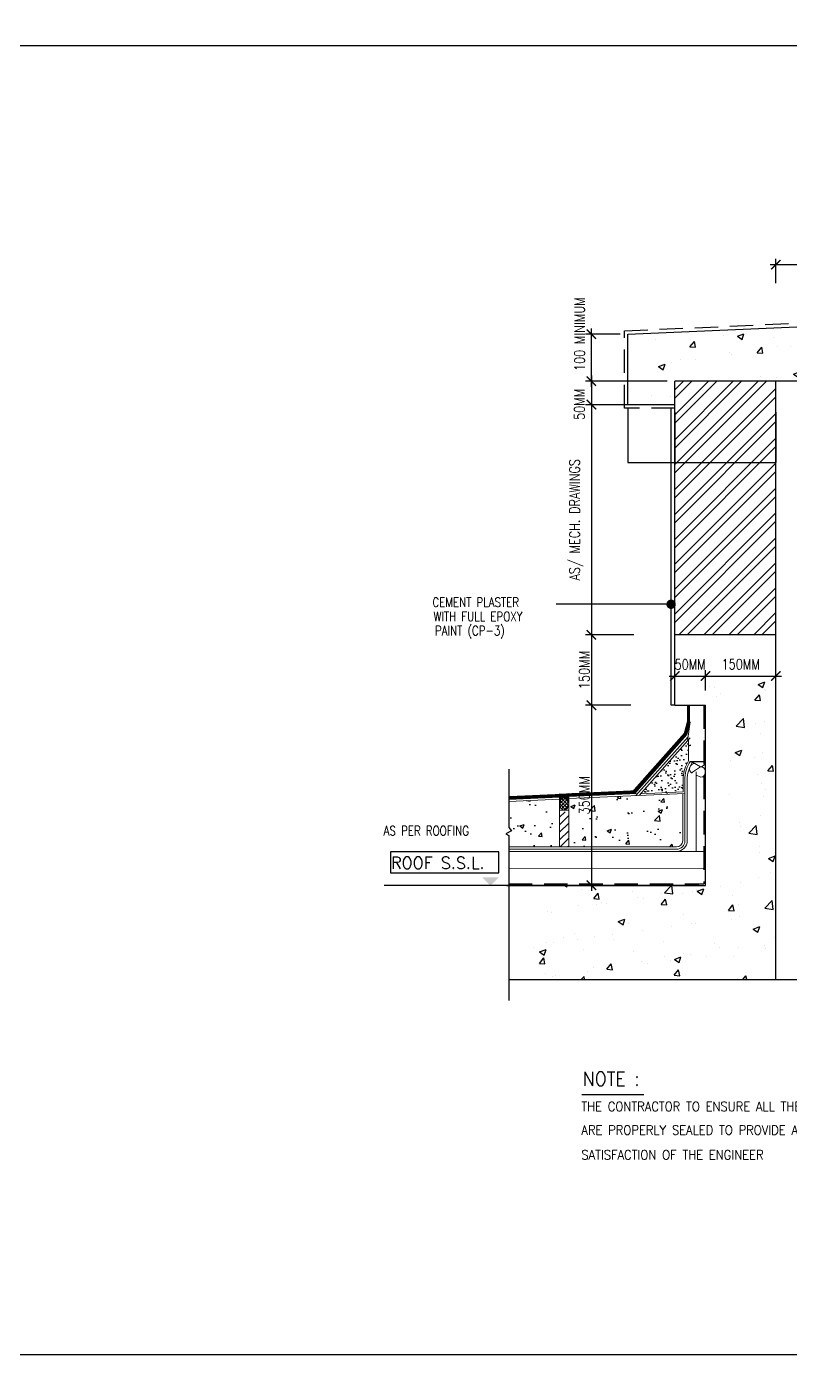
# Model space of a CAD drawing. Header units: centimetres. Extents: x -3657 to 6, y 3 to 2878.
# Drawn here: x -2394 to -1580, y 3 to 1417 of the extents above; entities that cross this region are included whole.
import ezdxf

# ---------------------------------------------------------------- set-up
doc = ezdxf.new("R2010")
doc.units = ezdxf.units.CM
doc.header["$LTSCALE"] = 100
doc.header["$MEASUREMENT"] = 0
for name, pattern in [('CENTER2', [28.575, 19.05, -3.175, 3.175, -3.175]), ('HIDDEN', [0.375, 0.25, -0.125]), ('PHANTOM', [2.5, 1.25, -0.25, 0.25, -0.25, 0.25, -0.25])]:
    doc.linetypes.add(name, pattern=pattern)
for name, color, linetype in [('1', 7, 'Continuous'), ('A-DIM', 13, 'Continuous'), ('ARCUT', 8, 'PHANTOM'), ('CONC', 1, 'Continuous'), ('dim', 8, 'Continuous'), ('DIM2', 4, 'Continuous'), ('FLOOR-253', 253, 'Continuous'), ('GRID', 4, 'CENTER2'), ('HATCH', 8, 'Continuous'), ('LITE1', 4, 'Continuous'), ('PL-BW', 1, 'Continuous'), ('TEXT', 3, 'Continuous'), ('TITL1', 2, 'Continuous'), ('TITL2', 11, 'Continuous'), ('WALL', 2, 'Continuous')]:
    doc.layers.add(name, color=color, linetype=linetype)
doc.styles.add('DIM', font='simplex.shx', dxfattribs={"width": 0.8})
doc.styles.add('DIM50', font='romans.shx', dxfattribs={"width": 0.8})
doc.styles.add('HAND1', font='ROMANS.shx', dxfattribs={"height": 0.2})
doc.styles.add('ROMANS', font='romans')
doc.styles.add('TITL2', font='SIMPLEX.shx', dxfattribs={"width": 0.9})
doc.linetypes.add('BATTING', pattern='A,0.0001,-0.1,[134,ltypeshp.shx,S=0.1,R=0,X=-0.1,Y=0],-0.2,[134,ltypeshp.shx,S=0.1,R=180,X=0.1,Y=0],-0.1', length=0.4001)
doc.dimstyles.new('DIM-50', dxfattribs={"dimtxt": 0.1, "dimasz": 0.075, "dimexe": 0.04, "dimexo": 0.075, "dimgap": 0.06, "dimtad": 1, "dimdec": 0, "dimlfac": 1000, "dimzin": 0, "dimdsep": 46, "dimtxsty": 'DIM50', "dimblk1": 'ARCHTICK', "dimblk2": 'ARCHTICK', "dimsah": 1, "dimcen": 0.09, "dimdle": 0.075, "dimclrd": 11, "dimclre": 11, "dimclrt": 4, "dimadec": 0, "dimazin": 0, "dimtfac": 1, "dimtdec": 0, "dimtix": 1, "dimtmove": 2, "dimatfit": 3, "dimldrblk": 'DOT', "dimfxl": 1, "dimtolj": 1, "dimtzin": 0, "dimarcsym": 0})
doc.dimstyles.new('DIM-TIK-1.5-mm-MM', dxfattribs={"dimtxt": 11, "dimasz": 75, "dimexe": 6.25, "dimexo": 0, "dimgap": 2, "dimtad": 1, "dimdec": 0, "dimdsep": 46, "dimtxsty": 'DIM', "dimblk": 'ARCHTICK', "dimcen": 75, "dimdle": 6, "dimclrd": 256, "dimclre": 256, "dimclrt": 2, "dimadec": 4, "dimazin": 2, "dimtfac": 1, "dimtdec": 0, "dimtmove": 2, "dimatfit": 3, "dimfxl": 1, "dimtolj": 1, "dimtzin": 0, "dimarcsym": 0})
doc.dimstyles.new('DIM10', dxfattribs={"dimtxt": 0.1, "dimasz": 0.075, "dimexe": 0.05, "dimexo": 0.05, "dimgap": 0.035, "dimtad": 1, "dimdec": 1, "dimlfac": 200, "dimdsep": 46, "dimtxsty": 'DIM', "dimblk": 'ARCHTICK', "dimcen": 0.09, "dimdle": 0.05, "dimclrd": 11, "dimclre": 11, "dimclrt": 4, "dimadec": 0, "dimazin": 0, "dimtfac": 100, "dimtdec": 1, "dimtix": 1, "dimtmove": 2, "dimatfit": 3, "dimldrblk": 'DOT', "dimfxl": 1, "dimtolj": 1, "dimtzin": 0, "dimarcsym": 0})

# ---------------------------------------------------------------- blocks, each defined once
blk = doc.blocks.new('_ARCHTICK')
at = {"color": 0, "linetype": 'ByBlock', "const_width": 0.15}
blk.add_lwpolyline([(-0.5, -0.5), (0.5, 0.5)], dxfattribs=at)
blk = doc.blocks.new('*D29')
at = {"layer": 'A-DIM', "color": 1, "lineweight": -2, "transparency": 16777216}
for p, q in [((-1339.6, 1163.2), (-1601.6, 1163.2)), ((-1595.6, 1143.7), (-1595.6, 1169.5)), ((-1345.6, 1143.7), (-1345.6, 1169.5))]:
    blk.add_line(p, q, dxfattribs=at)
at = {"layer": 'Defpoints', "color": 0, "transparency": 16777216}
for p in [(-1595.6, 1163.2), (-1595.6, 1143.7), (-1345.6, 1143.7)]:
    blk.add_point(p, dxfattribs=at)
at = {"layer": 'A-DIM', "color": 1, "lineweight": -2, "transparency": 16777216, "xscale": 10, "yscale": 10, "zscale": 10, "rotation": 180}
blk.add_blockref('_ARCHTICK', (-1595.6, 1163.2), dxfattribs=at)
at = {"layer": 'A-DIM', "color": 1, "lineweight": -2, "transparency": 16777216, "xscale": 10, "yscale": 10, "zscale": 10}
blk.add_blockref('_ARCHTICK', (-1345.6, 1163.2), dxfattribs=at)
at = {"layer": 'A-DIM', "color": 2, "transparency": 16777216, "insert": (-1470.6, 1173.6), "char_height": 11, "attachment_point": 5, "style": 'DIM'}
blk.add_mtext('\\A1;AS/ MECH. DRAWINGS', dxfattribs=at)
blk = doc.blocks.new('*X7')
at = {"color": 0}
for p, q in [((0.769, -42.244), (0.902, -42.106)), ((0.947, -42.272), (0.927, -42.105)), ((2.491, -42.126), (2.491, -42.126)), ((2.53, -42.064), (2.53, -42.064)), ((5.014, -42.075), (5.154, -42.021)), ((5.014, -42.075), (5.113, -42.142)), ((5.086, -42.053), (5.086, -42.053)), ((5.113, -42.142), (5.154, -42.021)), ((5.581, -41.943), (5.581, -41.943)), ((-2.712, -42.375), (-2.712, -42.375)), ((-2.415, -42.399), (-2.275, -42.346)), ((-2.415, -42.399), (-2.316, -42.467)), ((-2.316, -42.467), (-2.275, -42.346)), ((0.493, -42.332), (0.493, -42.332)), ((0.769, -42.244), (0.947, -42.272)), ((1.233, -42.291), (1.233, -42.291)), ((1.519, -42.192), (1.519, -42.192)), ((1.734, -42.226), (1.734, -42.226)), ((3.919, -42.253), (3.919, -42.253)), ((5.581, -42.311), (5.581, -42.311)), ((-4.163, -42.461), (-4.163, -42.461)), ((-3.429, -42.623), (-3.332, -42.508)), ((-3.429, -42.623), (-3.309, -42.634)), ((-3.309, -42.634), (-3.332, -42.508)), ((-1.994, -42.749), (-1.898, -42.634)), ((-1.875, -42.759), (-1.898, -42.634)), ((-1.644, -42.42), (-1.644, -42.42)), ((-1.556, -42.61), (-1.556, -42.61)), ((-1.288, -42.623), (-1.288, -42.623)), ((-0.787, -42.557), (-0.787, -42.557)), ((-0.577, -42.465), (-0.577, -42.465)), ((-0.546, -42.482), (-0.546, -42.482)), ((-0.03, -42.458), (-0.03, -42.458)), ((0.459, -42.56), (0.599, -42.506)), ((0.459, -42.56), (0.558, -42.627)), ((0.491, -42.511), (0.491, -42.511)), ((0.558, -42.627), (0.599, -42.506)), ((1.559, -42.556), (1.559, -42.556)), ((1.586, -42.653), (1.586, -42.653)), ((2.626, -42.601), (2.626, -42.601)), ((2.753, -42.453), (2.753, -42.453)), ((2.904, -42.575), (3.059, -42.413)), ((2.904, -42.575), (3.081, -42.603)), ((3.081, -42.603), (3.059, -42.413)), ((3.333, -42.72), (3.473, -42.666)), ((3.433, -42.787), (3.473, -42.666)), ((3.544, -42.579), (3.544, -42.579)), ((3.694, -42.646), (3.694, -42.646)), ((3.729, -42.682), (3.729, -42.682)), ((4.487, -42.583), (4.487, -42.583)), ((4.571, -42.439), (4.571, -42.439)), ((4.762, -42.691), (4.762, -42.691)), ((5.565, -42.492), (5.565, -42.492)), ((5.75, -42.416), (5.75, -42.416)), ((-3.809, -42.955), (-3.809, -42.955)), ((-3.622, -42.901), (-3.622, -42.901)), ((-3.309, -42.889), (-3.309, -42.889)), ((-2.583, -42.751), (-2.583, -42.751)), ((-2.551, -42.79), (-2.551, -42.79)), ((-1.994, -42.749), (-1.875, -42.759)), ((-0.56, -42.874), (-0.463, -42.759)), ((-0.56, -42.874), (-0.44, -42.885)), ((-0.44, -42.885), (-0.463, -42.759)), ((0.42, -42.854), (0.42, -42.854)), ((0.875, -43), (0.971, -42.885)), ((0.994, -43.01), (0.971, -42.885)), ((1.495, -42.857), (1.495, -42.857)), ((1.965, -42.915), (1.965, -42.915)), ((2.505, -42.729), (2.505, -42.729)), ((3.228, -42.748), (3.228, -42.748)), ((3.232, -42.892), (3.232, -42.892)), ((3.333, -42.72), (3.433, -42.787)), ((4.398, -42.692), (4.398, -42.692)), ((5.038, -42.906), (5.194, -42.744)), ((5.038, -42.906), (5.216, -42.934)), ((5.216, -42.934), (5.194, -42.744)), ((5.829, -42.736), (5.829, -42.736)), ((-4.096, -43.044), (-3.956, -42.991)), ((-4.096, -43.044), (-3.996, -43.112)), ((-3.996, -43.112), (-3.956, -42.991)), ((-1.913, -43.254), (-1.913, -43.254)), ((-1.221, -43.205), (-1.081, -43.151)), ((-1.221, -43.205), (-1.122, -43.272)), ((-1.122, -43.272), (-1.081, -43.151)), ((-0.746, -43.054), (-0.746, -43.054)), ((-0.571, -43.148), (-0.571, -43.148)), ((-0.556, -43.247), (-0.556, -43.247)), ((0.468, -42.998), (0.468, -42.998)), ((0.707, -43.08), (0.707, -43.08)), ((0.875, -43), (0.995, -43.01)), ((1.208, -43.014), (1.208, -43.014)), ((2.066, -43.093), (2.066, -43.093)), ((2.309, -43.125), (2.406, -43.01)), ((2.309, -43.125), (2.429, -43.136)), ((2.429, -43.136), (2.406, -43.01)), ((3.52, -43.245), (3.52, -43.245)), ((3.744, -43.251), (3.84, -43.136)), ((3.744, -43.251), (3.864, -43.261)), ((3.864, -43.261), (3.84, -43.136)), ((4.547, -43.104), (4.547, -43.104)), ((5.224, -43.205), (5.224, -43.205)), ((5.557, -42.976), (5.557, -42.976)), ((5.724, -43.139), (5.724, -43.139)), ((-4.169, -43.352), (-4.169, -43.352)), ((-1.581, -43.276), (-1.581, -43.276)), ((-1.313, -43.346), (-1.313, -43.346)), ((0.899, -43.293), (0.899, -43.293)), ((1.677, -43.356), (1.793, -43.311)), ((1.778, -43.356), (1.793, -43.311)), ((5.162, -43.392), (5.162, -43.392)), ((5.179, -43.376), (5.275, -43.261)), ((5.179, -43.376), (5.298, -43.387)), ((5.298, -43.387), (5.275, -43.261)), ((-4.245, -43.655), (-4.245, -43.655)), ((-3.835, -43.678), (-3.835, -43.678)), ((-3.747, -43.621), (-3.747, -43.621)), ((-3.646, -43.567), (-3.646, -43.567)), ((5.44, -43.758), (5.44, -43.758)), ((5.533, -43.642), (5.533, -43.642)), ((5.956, -43.828), (5.956, -43.828))]:
    blk.add_line(p, q, dxfattribs=at)
blk = doc.blocks.new('*D30')
at = {"layer": 'A-DIM', "color": 1, "lineweight": -2, "transparency": 16777216}
for p, q in [((-1709.2, 725.3), (-1664.6, 725.3)), ((-1703.2, 709.9), (-1703.2, 731.6)), ((-1670.6, 709.9), (-1670.6, 731.6))]:
    blk.add_line(p, q, dxfattribs=at)
at = {"layer": 'Defpoints', "color": 0, "transparency": 16777216}
for p in [(-1670.6, 725.3), (-1703.2, 709.9), (-1670.6, 709.9)]:
    blk.add_point(p, dxfattribs=at)
at = {"layer": 'A-DIM', "color": 1, "lineweight": -2, "transparency": 16777216, "xscale": 10, "yscale": 10, "zscale": 10, "rotation": 180}
blk.add_blockref('_ARCHTICK', (-1703.2, 725.3), dxfattribs=at)
at = {"layer": 'A-DIM', "color": 1, "lineweight": -2, "transparency": 16777216, "xscale": 10, "yscale": 10, "zscale": 10}
blk.add_blockref('_ARCHTICK', (-1670.6, 725.3), dxfattribs=at)
at = {"layer": 'A-DIM', "color": 2, "transparency": 16777216, "insert": (-1686.9, 737.6), "char_height": 11, "attachment_point": 5, "style": 'DIM'}
blk.add_mtext('\\A1;50MM', dxfattribs=at)
blk = doc.blocks.new('*D31')
at = {"layer": 'A-DIM', "color": 1, "lineweight": -2, "transparency": 16777216}
for p, q in [((-1754.6, 769.2), (-1798.3, 769.2)), ((-1792.1, 775.2), (-1792.1, 688.2)), ((-1754.6, 694.2), (-1798.3, 694.2))]:
    blk.add_line(p, q, dxfattribs=at)
at = {"layer": 'Defpoints', "color": 0, "transparency": 16777216}
for p in [(-1754.6, 769.2), (-1792.1, 694.2), (-1754.6, 694.2)]:
    blk.add_point(p, dxfattribs=at)
at = {"layer": 'A-DIM', "color": 1, "lineweight": -2, "transparency": 16777216, "xscale": 10, "yscale": 10, "zscale": 10}
for p, rotation in [((-1792.1, 769.2), 90), ((-1792.1, 694.2), 270)]:
    blk.add_blockref('_ARCHTICK', p, dxfattribs=dict(at, rotation=rotation))
at = {"layer": 'A-DIM', "color": 2, "transparency": 16777216, "insert": (-1799.6, 731.7), "char_height": 11, "attachment_point": 5, "rotation": 90, "style": 'DIM'}
blk.add_mtext('\\A1;150MM', dxfattribs=at)
blk = doc.blocks.new('*X10')
at = {"color": 0}
for p, q in [((-51.798, -58.889), (-51.756, -58.918)), ((-51.756, -58.918), (-51.746, -58.889)), ((-51.436, -58.963), (-51.436, -58.963)), ((-51.186, -59.166), (-51.09, -59.051)), ((-51.067, -59.177), (-51.09, -59.051)), ((-50.369, -59.009), (-50.369, -59.009)), ((-49.752, -59.06), (-49.752, -59.06)), ((-49.676, -59.04), (-49.531, -58.889)), ((-49.676, -59.04), (-49.498, -59.068)), ((-49.498, -59.068), (-49.519, -58.889)), ((-49.301, -59.054), (-49.301, -59.054)), ((-49.086, -59.02), (-49.086, -59.02)), ((-48.994, -58.978), (-48.994, -58.978)), ((-48.981, -59.011), (-48.841, -58.957)), ((-48.981, -59.011), (-48.882, -59.078)), ((-48.882, -59.078), (-48.841, -58.957)), ((-48.493, -58.912), (-48.493, -58.912)), ((-51.515, -59.31), (-51.515, -59.31)), ((-51.186, -59.166), (-51.067, -59.177)), ((-51.135, -59.298), (-51.135, -59.298)), ((-51.014, -59.244), (-51.014, -59.244)), ((-50.918, -59.261), (-50.918, -59.261)), ((-50.257, -59.144), (-50.257, -59.144)), ((-50.125, -59.17), (-50.125, -59.17)), ((-49.752, -59.292), (-49.655, -59.177)), ((-49.752, -59.292), (-49.632, -59.302)), ((-49.632, -59.302), (-49.655, -59.177)), ((-48.317, -59.417), (-48.221, -59.302)), ((-48.234, -59.099), (-48.234, -59.099)), ((-48.198, -59.428), (-48.221, -59.302)), ((-48.106, -59.299), (-48.106, -59.299)), ((-47.542, -59.371), (-47.386, -59.209)), ((-47.542, -59.371), (-47.364, -59.399)), ((-47.364, -59.399), (-47.386, -59.209)), ((-52.162, -59.439), (-52.162, -59.439)), ((-52.084, -59.461), (-52.084, -59.461)), ((-50.662, -59.656), (-50.521, -59.602)), ((-50.562, -59.723), (-50.522, -59.602)), ((-49.272, -59.5), (-49.272, -59.5)), ((-48.317, -59.417), (-48.198, -59.428)), ((-48.262, -59.601), (-48.262, -59.601)), ((-48.083, -59.545), (-48.083, -59.545)), ((-51.605, -59.9), (-51.605, -59.9)), ((-50.783, -59.933), (-50.783, -59.933)), ((-50.662, -59.656), (-50.562, -59.723)), ((-50.439, -59.7), (-50.439, -59.7)), ((-50.149, -59.836), (-50.149, -59.836)), ((-49.52, -59.767), (-49.52, -59.767)), ((-49.11, -59.686), (-49.11, -59.686)), ((-49.019, -59.701), (-49.019, -59.701)), ((-47.787, -59.816), (-47.647, -59.762)), ((-47.787, -59.816), (-47.688, -59.883)), ((-47.688, -59.883), (-47.647, -59.762)), ((-52.472, -60.209), (-52.472, -60.209)), ((-52.186, -60.105), (-52.186, -60.105)), ((-52.041, -60.098), (-52.041, -60.098)), ((-51.826, -59.985), (-51.826, -59.985)), ((-51.541, -60.033), (-51.541, -60.033)), ((-51.159, -59.964), (-51.159, -59.964)), ((-50.758, -60.031), (-50.758, -60.031)), ((-49.691, -60.076), (-49.691, -60.076)), ((-48.623, -60.121), (-48.623, -60.121)), ((-48.509, -60.2), (-48.509, -60.2)), ((-48.108, -60.211), (-48.108, -60.211)), ((-47.555, -60.166), (-47.555, -60.166)), ((-47.342, -59.999), (-47.342, -59.999)), ((-52.343, -60.545), (-52.247, -60.43)), ((-52.342, -60.301), (-52.202, -60.247)), ((-52.342, -60.301), (-52.242, -60.368)), ((-52.224, -60.556), (-52.247, -60.43)), ((-52.243, -60.368), (-52.202, -60.247)), ((-51.404, -60.254), (-51.404, -60.254)), ((-50.337, -60.299), (-50.337, -60.299)), ((-50.173, -60.502), (-50.173, -60.502)), ((-49.675, -60.4), (-49.675, -60.4)), ((-49.545, -60.489), (-49.545, -60.489)), ((-49.468, -60.461), (-49.328, -60.407)), ((-49.468, -60.461), (-49.368, -60.528)), ((-49.368, -60.528), (-49.328, -60.407)), ((-49.269, -60.344), (-49.269, -60.344)), ((-49.135, -60.352), (-49.135, -60.352)), ((-48.788, -60.39), (-48.788, -60.39)), ((-48.201, -60.389), (-48.201, -60.389)), ((-47.525, -60.223), (-47.525, -60.223)), ((-52.343, -60.545), (-52.224, -60.556)), ((-52.211, -60.771), (-52.211, -60.771)), ((-51.309, -60.722), (-51.309, -60.722)), ((-51.184, -60.63), (-51.184, -60.63)), ((-50.909, -60.671), (-50.812, -60.556)), ((-50.909, -60.671), (-50.789, -60.681)), ((-50.841, -60.6), (-50.841, -60.6)), ((-50.789, -60.681), (-50.812, -60.556)), ((-50.046, -60.555), (-50.046, -60.555)), ((-49.474, -60.796), (-49.378, -60.681)), ((-49.355, -60.807), (-49.378, -60.681)), ((-52.067, -60.821), (-52.067, -60.821)), ((-52.008, -60.8), (-52.008, -60.8)), ((-51.45, -60.889), (-51.39, -60.826)), ((-51.383, -60.889), (-51.39, -60.826)), ((-49.474, -60.796), (-49.355, -60.807)), ((-48.132, -60.877), (-48.132, -60.877)), ((-48.012, -60.889), (-47.943, -60.807)), ((-47.928, -60.889), (-47.943, -60.807))]:
    blk.add_line(p, q, dxfattribs=at)
blk = doc.blocks.new('*D32')
at = {"layer": 'A-DIM', "color": 1, "lineweight": -2, "transparency": 16777216}
for p, q in [((-1750.1, 694.2), (-1798.3, 694.2)), ((-1792.1, 700.2), (-1792.1, 496.5)), ((-1872.4, 502.5), (-1785.8, 502.5))]:
    blk.add_line(p, q, dxfattribs=at)
at = {"layer": 'Defpoints', "color": 0, "transparency": 16777216}
for p in [(-1750.1, 694.2), (-1872.4, 502.5), (-1792.1, 502.5)]:
    blk.add_point(p, dxfattribs=at)
at = {"layer": 'A-DIM', "color": 1, "lineweight": -2, "transparency": 16777216, "xscale": 10, "yscale": 10, "zscale": 10}
for p, rotation in [((-1792.1, 694.2), 90), ((-1792.1, 502.5), 270)]:
    blk.add_blockref('_ARCHTICK', p, dxfattribs=dict(at, rotation=rotation))
at = {"layer": 'A-DIM', "color": 2, "transparency": 16777216, "insert": (-1799.6, 598.3), "char_height": 11, "attachment_point": 5, "rotation": 90, "style": 'DIM'}
blk.add_mtext('\\A1;350MM', dxfattribs=at)
blk = doc.blocks.new('*X8')
at = {"color": 0}
for p, q in [((-1.974, -49.811), (-1.834, -49.757)), ((-1.875, -49.878), (-1.834, -49.757)), ((-3.014, -49.859), (-3.014, -49.859)), ((-2.907, -49.872), (-2.907, -49.872)), ((-2.77, -50.014), (-2.77, -50.014)), ((-2.041, -50.145), (-1.945, -50.03)), ((-1.974, -49.811), (-1.875, -49.878)), ((-1.922, -50.155), (-1.945, -50.03)), ((-1.839, -49.917), (-1.839, -49.917)), ((-1.824, -49.934), (-1.824, -49.934)), ((-2.851, -50.075), (-2.851, -50.075)), ((-2.041, -50.145), (-1.922, -50.155)), ((-2.439, -50.699), (-2.284, -50.537)), ((-2.261, -50.727), (-2.284, -50.537)), ((-1.848, -50.6), (-1.848, -50.6)), ((-2.439, -50.699), (-2.261, -50.727)), ((-2.033, -50.637), (-2.033, -50.637)), ((-1.93, -50.852), (-1.93, -50.852)), ((-2.559, -51.425), (-2.559, -51.425)), ((-2.461, -51.261), (-2.321, -51.208)), ((-2.461, -51.261), (-2.361, -51.328)), ((-2.361, -51.328), (-2.321, -51.208)), ((-2.058, -51.359), (-2.058, -51.359)), ((-1.873, -51.266), (-1.873, -51.266)), ((-1.98, -51.732), (-1.98, -51.732)), ((-1.764, -51.649), (-1.667, -51.535)), ((-1.764, -51.649), (-1.644, -51.66)), ((-1.644, -51.66), (-1.667, -51.535)), ((-1.897, -51.931), (-1.897, -51.931)), ((-2.585, -52.148), (-2.585, -52.148)), ((-1.854, -52.191), (-1.854, -52.191)), ((-1.827, -52.049), (-1.827, -52.049)), ((-2.378, -52.749), (-2.378, -52.749)), ((-2.353, -52.837), (-2.353, -52.837)), ((-2.174, -52.978), (-2.018, -52.816)), ((-1.996, -53.006), (-2.018, -52.816)), ((-1.921, -52.597), (-1.921, -52.597)), ((-2.174, -52.978), (-1.996, -53.006)), ((-1.946, -53.263), (-1.946, -53.263)), ((-1.936, -53.384), (-1.936, -53.384)), ((-1.754, -53.517), (-1.614, -53.463)), ((-1.754, -53.517), (-1.654, -53.584)), ((-1.654, -53.584), (-1.614, -53.463)), ((-1.616, -53.46), (-1.616, -53.46)), ((-1.97, -53.929), (-1.97, -53.929)), ((-1.7, -53.816), (-1.7, -53.816)), ((-2.346, -54.039), (-2.346, -54.039))]:
    blk.add_line(p, q, dxfattribs=at)
blk = doc.blocks.new('*D33')
at = {"layer": 'Defpoints', "color": 0, "transparency": 16777216}
for p in [(-1703.2, 1006.4), (-1595.6, 1006.4), (-1595.6, 952.8)]:
    blk.add_point(p, dxfattribs=at)
at = {"layer": 'DIM2', "color": 11, "lineweight": -2, "transparency": 16777216}
for p, q in [((-1703.2, 1006.3), (-1703.2, 952.7)), ((-1595.6, 1006.3), (-1595.6, 952.7)), ((-1703.3, 952.8), (-1595.5, 952.8))]:
    blk.add_line(p, q, dxfattribs=at)
at = {"layer": 'DIM2', "color": 11, "lineweight": -2, "transparency": 16777216, "xscale": 0.075, "yscale": 0.075, "zscale": 0.075, "rotation": 180}
blk.add_blockref('_ARCHTICK', (-1703.2, 952.8), dxfattribs=at)
at = {"layer": 'DIM2', "color": 11, "lineweight": -2, "transparency": 16777216, "xscale": 0.075, "yscale": 0.075, "zscale": 0.075}
blk.add_blockref('_ARCHTICK', (-1595.6, 952.8), dxfattribs=at)
at = {"layer": 'DIM2', "color": 4, "transparency": 16777216, "insert": (-1649.4, 952.9), "char_height": 0.1, "attachment_point": 5, "style": 'DIM50'}
blk.add_mtext('\\A1;200', dxfattribs=at)
blk = doc.blocks.new('_DOT')
at = {"color": 0, "linetype": 'ByBlock'}
blk.add_line((-0.5, 0), (-1, 0), dxfattribs=at)
at = {"color": 0, "linetype": 'ByBlock', "const_width": 0.5}
blk.add_lwpolyline([(-0.25, 0, 1), (0.25, 0, 1)], format="xyb", close=True, dxfattribs=at)
blk = doc.blocks.new('*D34')
at = {"layer": 'A-DIM', "color": 1, "lineweight": -2, "transparency": 16777216}
for p, q in [((-1761.6, 1039.2), (-1798.3, 1039.2)), ((-1792.1, 1045.2), (-1792.1, 1008.2)), ((-1761.6, 1014.2), (-1798.3, 1014.2))]:
    blk.add_line(p, q, dxfattribs=at)
at = {"layer": 'Defpoints', "color": 0, "transparency": 16777216}
for p in [(-1761.6, 1039.2), (-1792.1, 1014.2), (-1761.6, 1014.2)]:
    blk.add_point(p, dxfattribs=at)
at = {"layer": 'A-DIM', "color": 1, "lineweight": -2, "transparency": 16777216, "xscale": 10, "yscale": 10, "zscale": 10}
for p, rotation in [((-1792.1, 1039.2), 90), ((-1792.1, 1014.2), 270)]:
    blk.add_blockref('_ARCHTICK', p, dxfattribs=dict(at, rotation=rotation))
at = {"layer": 'A-DIM', "color": 2, "transparency": 16777216, "insert": (-1804.9, 1014.5), "char_height": 11, "attachment_point": 5, "rotation": 90, "style": 'DIM'}
blk.add_mtext('\\A1;50MM', dxfattribs=at)
blk = doc.blocks.new('*D35')
at = {"layer": 'Defpoints', "color": 0, "transparency": 16777216}
for p in [(-1753.2, 1010.4), (-1703.2, 981.4), (-1703.2, 952.8)]:
    blk.add_point(p, dxfattribs=at)
at = {"layer": 'DIM2', "color": 11, "lineweight": -2, "transparency": 16777216}
for p, q in [((-1753.2, 1010.3), (-1753.2, 952.7)), ((-1703.2, 981.3), (-1703.2, 952.7)), ((-1753.3, 952.8), (-1703.2, 952.8))]:
    blk.add_line(p, q, dxfattribs=at)
at = {"layer": 'DIM2', "color": 11, "lineweight": -2, "transparency": 16777216, "xscale": 0.075, "yscale": 0.075, "zscale": 0.075, "rotation": 180}
blk.add_blockref('_ARCHTICK', (-1753.2, 952.8), dxfattribs=at)
at = {"layer": 'DIM2', "color": 11, "lineweight": -2, "transparency": 16777216, "xscale": 0.075, "yscale": 0.075, "zscale": 0.075}
blk.add_blockref('_ARCHTICK', (-1703.2, 952.8), dxfattribs=at)
at = {"layer": 'DIM2', "color": 4, "transparency": 16777216, "insert": (-1728.2, 952.9), "char_height": 0.1, "attachment_point": 5, "style": 'DIM50'}
blk.add_mtext('\\A1;100', dxfattribs=at)
blk = doc.blocks.new('*D36')
at = {"layer": 'A-DIM', "color": 1, "lineweight": -2, "transparency": 16777216}
for p, q in [((-1676.6, 725.3), (-1589.6, 725.3)), ((-1670.6, 725.3), (-1670.6, 731.6)), ((-1595.6, 725.3), (-1595.6, 731.6))]:
    blk.add_line(p, q, dxfattribs=at)
at = {"layer": 'Defpoints', "color": 0, "transparency": 16777216}
for p in [(-1670.6, 725.3), (-1595.6, 725.3), (-1595.6, 725.3)]:
    blk.add_point(p, dxfattribs=at)
at = {"layer": 'A-DIM', "color": 1, "lineweight": -2, "transparency": 16777216, "xscale": 10, "yscale": 10, "zscale": 10, "rotation": 180}
blk.add_blockref('_ARCHTICK', (-1670.6, 725.3), dxfattribs=at)
at = {"layer": 'A-DIM', "color": 1, "lineweight": -2, "transparency": 16777216, "xscale": 10, "yscale": 10, "zscale": 10}
blk.add_blockref('_ARCHTICK', (-1595.6, 725.3), dxfattribs=at)
at = {"layer": 'A-DIM', "color": 2, "transparency": 16777216, "insert": (-1633.1, 737.9), "char_height": 11, "attachment_point": 5, "style": 'DIM'}
blk.add_mtext('\\A1;150MM', dxfattribs=at)
blk = doc.blocks.new('*D37')
at = {"layer": 'A-DIM', "color": 1, "lineweight": -2, "transparency": 16777216}
for p, q in [((-1792.1, 1020.2), (-1792.1, 763.2)), ((-1746.8, 1014.2), (-1798.3, 1014.2)), ((-1746.8, 769.2), (-1798.3, 769.2))]:
    blk.add_line(p, q, dxfattribs=at)
at = {"layer": 'Defpoints', "color": 0, "transparency": 16777216}
for p in [(-1746.8, 1014.2), (-1792.1, 769.2), (-1746.8, 769.2)]:
    blk.add_point(p, dxfattribs=at)
at = {"layer": 'A-DIM', "color": 1, "lineweight": -2, "transparency": 16777216, "xscale": 10, "yscale": 10, "zscale": 10}
for p, rotation in [((-1792.1, 1014.2), 90), ((-1792.1, 769.2), 270)]:
    blk.add_blockref('_ARCHTICK', p, dxfattribs=dict(at, rotation=rotation))
at = {"layer": 'A-DIM', "color": 2, "transparency": 16777216, "insert": (-1808.1, 891.7), "char_height": 11, "attachment_point": 5, "rotation": 90, "style": 'DIM'}
blk.add_mtext('\\A1;AS/ MECH. DRAWINGS', dxfattribs=at)
blk = doc.blocks.new('*D38')
at = {"layer": 'A-DIM', "color": 1, "lineweight": -2, "transparency": 16777216}
for p, q in [((-1761.5, 1089.2), (-1798.3, 1089.2)), ((-1792.1, 1033.2), (-1792.1, 1095.2)), ((-1711.5, 1039.2), (-1798.3, 1039.2))]:
    blk.add_line(p, q, dxfattribs=at)
at = {"layer": 'Defpoints', "color": 0, "transparency": 16777216}
for p in [(-1792.1, 1089.2), (-1761.5, 1089.2), (-1711.5, 1039.2)]:
    blk.add_point(p, dxfattribs=at)
at = {"layer": 'A-DIM', "color": 1, "lineweight": -2, "transparency": 16777216, "xscale": 10, "yscale": 10, "zscale": 10}
for p, rotation in [((-1792.1, 1089.2), 90), ((-1792.1, 1039.2), 270)]:
    blk.add_blockref('_ARCHTICK', p, dxfattribs=dict(at, rotation=rotation))
at = {"layer": 'A-DIM', "color": 2, "transparency": 16777216, "insert": (-1804.6, 1089.2), "char_height": 11, "attachment_point": 5, "rotation": 90, "style": 'DIM'}
blk.add_mtext('\\A1;100 MINIMUM', dxfattribs=at)

msp = doc.modelspace()

# ---------------------------------------------------------------- hatches: boundary and pattern name
at = {"layer": '1'}
h = msp.add_hatch(dxfattribs=at)
h.set_pattern_fill('AR-SAND', color=50, scale=5.501101, style=0)
h.set_pattern_definition([(37.5, (-1024.645, 1536.446), (-0.34653, 10.59965), [0, -8.361674, 0, -9.35187, 0, -8.93929]), (7.5, (-1024.645, 1536.446), (9.73572, 15.52491), [0, -4.510903, 0, -7.53651, 0, -2.88808]), (327.5, (-1031.411, 1536.446), (17.13121, 0.03113), [0, -2.75055, 0, -9.90198, 0, -12.92759]), (317.5, (-1031.411, 1536.446), (16.537, 4.82818), [0, -1.375275, 0, -6.4913, 0, -7.426487])])
edge = h.paths.add_edge_path()
edge.add_line((-1686.7736, 659.6757), (-1686.7736, 638.501))
edge.add_arc((-1657.7338, 615.2587), 37.1956, 501.3275837, 543.4131518)
edge.add_line((-1694.8634, 613.0442), (-1694.8634, 600.2898))
edge.add_line((-1694.8634, 600.2898), (-1741.4366, 598.1893))
edge.add_line((-1741.4366, 598.1893), (-1686.7736, 659.6757))
h = msp.add_hatch(dxfattribs=at)
h.set_pattern_fill('AR-CONC', color=1, scale=6.471884, style=0)
h.set_pattern_definition([(50, (-1024.645, 1536.446), (46.4202, -4.0612), [4.8539, -53.393]), (355, (-1024.645, 1536.446), (-8.9798, 48.681), [3.8831, -42.7144]), (100.4514, (-1020.777, 1536.107), (37.4405, 44.6197), [4.1252, -45.3771]), (46.184, (-1024.645, 1549.39), (69.0706, -10.7122), [7.281, -80.0896]), (96.6356, (-1018.89, 1548.5), (60.4903, 63.0438), [6.1878, -68.0656]), (351.184, (-1024.645, 1549.39), (60.4902, 63.044), [5.8247, -64.0717]), (21, (-1018.173, 1546.154), (38.6311, -26.057), [4.8539, -53.393]), (326, (-1018.173, 1546.154), (15.747, 46.9309), [3.8831, -42.7144]), (71.4514, (-1014.954, 1543.98), (54.3782, 20.8738), [4.1252, -45.3771]), (37.5, (-1024.645, 1536.446), (0.78697, 21.5445), [0, -42.1967, 0, -43.3616, 0, -42.87623]), (7.5, (-1024.645, 1536.446), (17.02556, 25.52587), [0, -24.7226, 0, -41.2259, 0, -16.3415]), (327.5, (-1039.077, 1536.446), (34.54837, -1.45973), [0, -16.1797, 0, -50.4807, 0, -66.984]), (317.5, (-1045.55, 1536.446), (37.7431, 6.4787), [0, -21.0336, 0, -33.52436, 0, -47.56835])])
h.paths.add_polyline_path([(-1816.2113, 543.3743), (-1816.2113, 594.8169), (-1694.8634, 600.2898), (-1694.8634, 549.4347, -0.120026598), (-1697.5507, 543.3743)])
h.paths.add_polyline_path([(-1879.9867, 543.3743), (-1879.9867, 555.47), (-1883.1609, 557.1667), (-1877.245, 560.6908), (-1879.9867, 564.0407), (-1879.9867, 591.9406), (-1825.9191, 594.3791), (-1825.9191, 543.3743)])
at = {"layer": '1', "lineweight": 9}
h = msp.add_hatch(dxfattribs=at)
h.set_pattern_fill('ANSI37', color=1, scale=21.033623, style=0)
h.set_pattern_definition([(45, (-41341.659, 15702.2355), (-1.85912717, 1.85912717), []), (135, (-41341.659, 15702.2355), (-1.85912717, -1.85912717), [])])
edge = h.paths.add_edge_path()
edge.add_ellipse((-1821.1336, 589.0622), major_axis=(0, -6.4557), ratio=0.751879699, start_angle=-87.7649445, end_angle=-7.030469, ccw=False)
edge.add_line((-1825.9838, 588.8104), (-1825.9838, 589.3139))
edge.add_ellipse((-1821.1336, 589.0622), major_axis=(0, -6.4557), ratio=0.751879699, start_angle=7.030469, end_angle=267.7649445, ccw=False)
edge.add_line((-1820.5395, 582.655), (-1821.7277, 582.655))
at = {"layer": '1'}
h = msp.add_hatch(color=0, dxfattribs=at)
edge = h.paths.add_edge_path()
edge.add_arc((-1822.166, 621.4245), 21.881, 260.1235975, 285.7917066)
edge.add_line((-1816.2113, 600.3693), (-1816.2113, 589.0366))
edge.add_line((-1816.2113, 589.0366), (-1816.2797, 589.0622))
edge.add_ellipse((-1821.1336, 589.0622), major_axis=(0, -6.4557), ratio=0.751879699, start_angle=90, end_angle=260.3690846)
edge.add_line((-1825.9191, 590.1422), (-1825.9191, 599.8678))
at = {"layer": '1', "lineweight": 13}
h = msp.add_hatch(dxfattribs=at)
h.set_pattern_fill('ANSI31', color=161, scale=45.303188, style=0)
h.set_pattern_definition([(45, (-1024.645, 1536.446), (-4.004274, 4.004274), [])])
h.paths.add_polyline_path([(-1825.9191, 580.8105), (-1816.2113, 580.8105), (-1816.2113, 543.3743), (-1825.9191, 543.3743)])
at = {"layer": 'dim'}
msp.add_hatch(color=256, dxfattribs=at).paths.add_polyline_path([(-1908.3783, 511.0682), (-1899.5395, 502.2293), (-1890.7006, 511.0682)])
at = {"layer": 'HATCH'}
h = msp.add_hatch(dxfattribs=at)
h.set_pattern_fill('ANSI32', color=256, scale=50, style=0)
h.set_pattern_definition([(45, (-18891.356, -5074.32), (-13.258252, 13.258252), []), (45, (-18882.517, -5074.32), (-13.258252, 13.258252), [])])
h.paths.add_polyline_path([(-1703.2447, 802.7087), (-1702.2749, 801.7389), (-1703.2447, 800.7692), (-1703.2447, 769.1727), (-1595.5939, 769.1727), (-1595.5939, 1039.1727), (-1703.2447, 1039.1727), (-1703.2447, 1014.1727)])

# ---------------------------------------------------------------- linework, layer by layer
for p, q in [((-3656.8386, 1396.459), (5.8427, 1396.459)), ((-1595.5939, 402.2293), (-1570.5939, 402.2293))]:
    msp.add_line(p, q)
at = {"color": 4, "linetype": 'HIDDEN'}
for p, q in [((-1756.9947, 1092.7452), (-1184.1931, 1118.1091)), ((-1756.9947, 1010.4227), (-1756.9947, 1092.7452)), ((-1703.2447, 1010.4227), (-1756.9947, 1010.4227)), ((-1672.3711, 694.1727), (-1672.3711, 504.0515)), ((-1879.9867, 504.0515), (-1672.3711, 504.0515))]:
    msp.add_line(p, q, dxfattribs=at)
at = {"color": 2}
for p, q in [((-1753.2447, 1089.1727), (-1187.9431, 1114.1727)), ((-1753.2447, 1014.1727), (-1753.2447, 1089.1727)), ((-1345.5939, 1039.1727), (-1703.2447, 1039.1727)), ((-1703.2447, 1014.1727), (-1703.2447, 1039.1727)), ((-1703.2447, 1014.1727), (-1753.2447, 1014.1727)), ((-1703.2447, 694.1727), (-1703.2447, 769.1727)), ((-1595.5939, 402.2293), (-1595.5939, 769.1727)), ((-1703.2447, 694.1727), (-1670.5939, 694.1727)), ((-1670.5939, 502.2293), (-1670.5939, 694.1727)), ((-1879.9867, 502.2293), (-1670.5939, 502.2293)), ((-1879.9867, 402.2293), (-1595.5939, 402.2293))]:
    msp.add_line(p, q, dxfattribs=at)
at = {"color": 7}
for p, q in [((-1595.5939, 769.1727), (-1595.5939, 1039.1727)), ((-1703.2447, 769.1727), (-1703.2447, 1014.1727))]:
    msp.add_line(p, q, dxfattribs=at)
at = {"color": 15, "linetype": 'ByBlock'}
msp.add_line((-1882.4183, 502.2293), (-1843.5173, 502.2293), dxfattribs=at)
msp.add_lwpolyline([(5.8427, 3.1029), (5.8427, 2878.1029), (-3656.8386, 2878.1029), (-3656.8386, 3.1029)], close=True)
at = {"color": 12}
msp.add_lwpolyline([(-1707.2057, 801.7389), (-1824.3484, 801.7389)], dxfattribs=at)
at = {"layer": '1', "color": 7, "lineweight": 13}
for q in [(-1690.3949, 662.9077), (-1689.7174, 656.3644)]:
    msp.add_line((-1686.7736, 676.4784), q, dxfattribs=at)
at = {"layer": 'ARCUT'}
msp.add_lwpolyline([(-1879.9867, 626.1698), (-1879.9867, 564.0407), (-1877.245, 560.6908), (-1883.1609, 557.1667), (-1879.9867, 555.47), (-1879.9867, 531.1187), (-1879.9867, 502.2293), (-1879.9867, 379.923)], dxfattribs=at)
at = {"layer": 'CONC'}
msp.add_line((-1595.5939, 769.1727), (-1703.2447, 769.1727), dxfattribs=at)
at = {"layer": 'Defpoints', "color": 0, "linetype": 'ByBlock'}
for p in [(-1703.2447, 1089.1727), (-1703.2447, 1039.1727), (-1703.2447, 694.1727), (-1833.5173, 502.2293), (-1832.4183, 502.2293)]:
    msp.add_point(p, dxfattribs=at)
at = {"layer": 'dim'}
msp.add_lwpolyline([(-2005.9937, 515.8397), (-1890.7006, 515.8397), (-1890.7006, 538.2644), (-2005.9937, 538.2644)], close=True, dxfattribs=at)
at = {"layer": 'GRID', "ltscale": 0.5}
msp.add_line((-1677.5144, 502.2293), (-2012.816, 502.2293), dxfattribs=at)
at = {"layer": 'LITE1'}
for p, q in [((-1706.9947, 694.1727), (-1706.9947, 1010.4227)), ((-1703.2447, 694.1727), (-1706.9947, 694.1727))]:
    msp.add_line(p, q, dxfattribs=at)
at = {"layer": 'PL-BW', "color": 7}
msp.add_line((-1686.7736, 634.3781), (-1670.5939, 634.3781), dxfattribs=at)
at = {"layer": 'PL-BW', "color": 152, "lineweight": 15, "true_color": 0x0957c3}
for p, q in [((-1675.9361, 628.6557), (-1685.4549, 622.3031)), ((-1684.2344, 633.798), (-1675.9361, 628.6557)), ((-1675.6171, 617.5357), (-1680.6181, 619.9317))]:
    msp.add_line(p, q, dxfattribs=at)
at = {"layer": 'PL-BW', "color": 254, "linetype": 'BATTING', "lineweight": 15, "ltscale": 30}
msp.add_line((-1680.4192, 538.5204), (-1680.6286, 623.3524), dxfattribs=at)
at = {"layer": 'PL-BW', "color": 254, "linetype": 'BATTING', "lineweight": 15, "ltscale": 50}
msp.add_line((-1879.9867, 520.8778), (-1673.1558, 520.3289), dxfattribs=at)
at = {"layer": 'PL-BW', "color": 5, "const_width": 3.2618}
for points in [[(-1688.7151, 694.1727), (-1688.7151, 676.733), (-1692.1521, 663.8535), (-1747.1703, 601.9675), (-1816.2113, 598.8537)], [(-1825.9191, 598.1397), (-1879.9867, 595.7632)]]:
    msp.add_lwpolyline(points, dxfattribs=at)
at = {"layer": 'PL-BW', "color": 152, "lineweight": 15, "true_color": 0x0957c3}
for centre, radius, start, end in [((-1681.8943, 626.5808), 5.5656, 90.3494453, 238.2445776), ((-1676.5082, 634.2255), 5.5991, 275.8652773, 1.561506), ((-1675.97, 623.0902), 5.5656, 273.6348619, 89.6505547)]:
    msp.add_arc(centre, radius, start, end, dxfattribs=at)
at = {"layer": 'TITL2', "color": 1}
msp.add_line((-1802.1147, 279.8418), (-1736.0985, 279.8418), dxfattribs=at)
at = {"layer": 'WALL', "color": 7, "lineweight": 13}
for p, q in [((-1690.3949, 662.9077), (-1746.2639, 600.0649)), ((-1689.0774, 660.737), (-1744.8196, 598.0367)), ((-1686.7736, 659.6757), (-1741.3671, 598.2675)), ((-1688.7151, 657.4917), (-1688.7151, 634.9512)), ((-1694.378, 617.4491), (-1694.3796, 601.9312)), ((-1879.9867, 593.9076), (-1825.9191, 596.3461)), ((-1879.9867, 591.8143), (-1825.9191, 594.2528)), ((-1825.9191, 543.3743), (-1825.9191, 599.8678)), ((-1816.2113, 594.8169), (-1692.4382, 600.3991)), ((-1816.2113, 600.3693), (-1816.2113, 543.3743)), ((-1816.2113, 596.9102), (-1742.8809, 600.2174)), ((-1739.9366, 599.8766), (-1694.3796, 601.9312)), ((-1825.9191, 582.6065), (-1816.2113, 582.6065)), ((-1816.2113, 543.3743), (-1825.9191, 543.3743))]:
    msp.add_line(p, q, dxfattribs=at)
at = {"layer": 'WALL', "color": 71, "lineweight": 13}
for p, q in [((-1692.4365, 617.3997), (-1692.4432, 549.5615)), ((-1690.0095, 617.3235), (-1690.0095, 550.0437)), ((-1694.8634, 600.2898), (-1694.8634, 549.8462)), ((-1701.3353, 543.3743), (-1879.9867, 543.3743)), ((-1701.3088, 540.9474), (-1879.9867, 540.9474)), ((-1701.2823, 538.5204), (-1879.9867, 538.5204))]:
    msp.add_line(p, q, dxfattribs=at)
at = {"layer": 'WALL', "color": 252, "lineweight": 9}
msp.add_line((-1701.2823, 538.5204), (-1670.5939, 538.5204), dxfattribs=at)
at = {"layer": 'WALL', "color": 7, "lineweight": 13}
for centre, radius, start, end in [((-1657.7338, 615.2587), 36.7102, 147.5588945, 176.4694955), ((-1822.166, 621.4245), 21.881, 260.1235975, 285.7917066)]:
    msp.add_arc(centre, radius, start, end, dxfattribs=at)
at = {"layer": 'WALL', "color": 71, "lineweight": 13}
for centre, radius, start, end in [((-1657.7338, 615.2587), 34.7687, 146.6396607, 176.4694955), ((-1657.7338, 615.2587), 32.3417, 143.7600619, 176.3395905), ((-1701.4068, 549.9177), 6.5437, 270.6254706, 359.3745294), ((-1701.407, 549.9178), 8.9709, 270.6275435, 357.7238971), ((-1701.4075, 549.9184), 11.3986, 270.6289637, 0.629892)]:
    msp.add_arc(centre, radius, start, end, dxfattribs=at)
at = {"layer": 'WALL', "color": 7, "lineweight": 13}
msp.add_ellipse((-1821.1336, 589.0622), major_axis=(0, -6.4557), ratio=0.751879699, start_param=-1.570796327, end_param=4.71238898, dxfattribs=at)

# ---------------------------------------------------------------- block references
at = {"layer": 'HATCH', "xscale": 50, "yscale": 50, "zscale": 50}
for name in ['*X7', '*X8']:
    msp.add_blockref(name, (-1515.8311, 3206.9549), dxfattribs=at)
at = {"layer": 'HATCH', "color": 8, "xscale": 50, "yscale": 50, "zscale": 50}
msp.add_blockref('*X10', (769.6942, 3446.6815), dxfattribs=at)

# ---------------------------------------------------------------- texts
at = {"color": 7, "style": 'HAND1'}
msp.add_text('ROOF S.S.L.', height=12.5, dxfattribs=at).set_placement((-2005.4754, 520.1657))
at = {"layer": 'TEXT', "linetype": 'Continuous', "style": 'ROMANS', "width": 0.8}
for s, p in [('CEMENT PLASTER', (-1961.4045, 798.8179)), ('WITH FULL EPOXY', (-1960.0443, 783.7188)), ('PAINT (CP-3)', (-1958.6842, 768.6198)), ('AS PER ROOFING', (-2013.2987, 555.6699))]:
    msp.add_text(s, height=10, dxfattribs=at).set_placement(p)
at = {"layer": 'TITL1', "style": 'TITL2', "width": 0.9}
msp.add_text('NOTE :', height=15, dxfattribs=at).set_placement((-1801.2479, 288.8896))
at = {"layer": 'TITL2', "color": 1, "style": 'TITL2', "width": 0.9}
for s, p in [('THE CONTRACTOR TO ENSURE ALL THE OPENINGS FOR THE DUCT/ PIPE PENETRATION THROUGH THE SLAB', (-1802.7345, 262.0671)), ('ARE PROPERLY SEALED TO PROVIDE ADEQUATE WEATHER PROOF PROTECTION & ALSO SHALL BE TO THE', (-1802.7345, 236.9717)), ('SATISFACTION OF THE ENGINEER', (-1802.7345, 210.6436))]:
    msp.add_text(s, height=10, dxfattribs=at).set_placement(p)

# ---------------------------------------------------------------- dimensions: what is measured, and where the dimension line sits
at = {"layer": 'A-DIM', "color": 1}
dim = msp.add_linear_dim(base=(-1595.5939, 1163.2291), p1=(-1345.5939, 1143.6604), p2=(-1595.5939, 1143.6604), text='AS/ MECH. DRAWINGS', dimstyle='DIM-TIK-1.5-mm-MM', override={"dimasz": 10, "dimlfac": 0.5, "dimclrd": 1, "dimclre": 1}, dxfattribs=at)
dim.commit()
dim.dimension.update_dxf_attribs({"geometry": '*D29', "text_midpoint": (-1470.5939, 1173.6101)})
for base, p1, p2, text, picture, middle in [((-1792.0561, 1089.1727), (-1711.5357, 1039.1727), (-1761.5357, 1089.1727), '100 MINIMUM', '*D38', (-1804.5561, 1089.1727)), ((-1792.0561, 1014.1727), (-1761.6366, 1039.1727), (-1761.6366, 1014.1727), '50MM', '*D34', (-1804.8527, 1014.4719)), ((-1792.0561, 769.1727), (-1746.7837, 1014.1727), (-1746.7837, 769.1727), 'AS/ MECH. DRAWINGS', '*D37', (-1808.125, 891.6727))]:
    dim = msp.add_linear_dim(base=base, p1=p1, p2=p2, angle=90, text=text, dimstyle='DIM-TIK-1.5-mm-MM', override={"dimasz": 10, "dimlfac": 0.5, "dimclrd": 1, "dimclre": 1}, dxfattribs=at)
    dim.commit()
    dim.dimension.update_dxf_attribs({"geometry": picture, "text_midpoint": middle, "dimtype": 160})
for base, p1, p2, text, picture, middle in [((-1792.0561, 694.1727), (-1754.5844, 769.1727), (-1754.5844, 694.1727), '150MM', '*D31', (-1799.5561, 731.6727)), ((-1792.0561, 502.5084), (-1750.0516, 694.1727), (-1872.4206, 502.5084), '350MM', '*D32', (-1799.5561, 598.3406))]:
    dim = msp.add_linear_dim(base=base, p1=p1, p2=p2, angle=90, text=text, dimstyle='DIM-TIK-1.5-mm-MM', override={"dimasz": 10, "dimlfac": 0.5, "dimclrd": 1, "dimclre": 1}, dxfattribs=at)
    dim.commit()
    dim.dimension.update_dxf_attribs({"geometry": picture, "text_midpoint": middle})
for base, p1, p2, text, picture, middle in [((-1670.5939, 725.3257), (-1703.2447, 709.929), (-1670.5939, 709.929), '50MM', '*D30', (-1686.9193, 737.6211)), ((-1595.5939, 725.3257), (-1670.5939, 725.3257), (-1595.5939, 725.3257), '150MM', '*D36', (-1633.0939, 737.9475))]:
    dim = msp.add_linear_dim(base=base, p1=p1, p2=p2, text=text, dimstyle='DIM-TIK-1.5-mm-MM', override={"dimasz": 10, "dimlfac": 0.5, "dimclrd": 1, "dimclre": 1}, dxfattribs=at)
    dim.commit()
    dim.dimension.update_dxf_attribs({"geometry": picture, "text_midpoint": middle, "dimtype": 160})
at = {"layer": 'DIM2'}
for base, p1, p2, text, picture, middle in [((-1703.2447, 952.7756), (-1753.2447, 1010.4227), (-1703.2447, 981.3993), '100', '*D35', (-1728.2447, 952.8856)), ((-1595.5939, 952.7756), (-1703.2447, 1006.3993), (-1595.5939, 1006.3993), '200', '*D33', (-1649.4193, 952.8856))]:
    dim = msp.add_linear_dim(base=base, p1=p1, p2=p2, text=text, dimstyle='DIM-50', dxfattribs=at)
    dim.commit()
    dim.dimension.update_dxf_attribs({"geometry": picture, "text_midpoint": middle})

# ---------------------------------------------------------------- leaders
at = {"layer": 'FLOOR-253'}
msp.add_leader([(-1707.2057, 801.7389), (-1829.6154, 801.7389)], dimstyle='DIM10', override={"dimasz": 10, "dimtad": 0}, dxfattribs=at)

doc.saveas('drawing.dxf')
